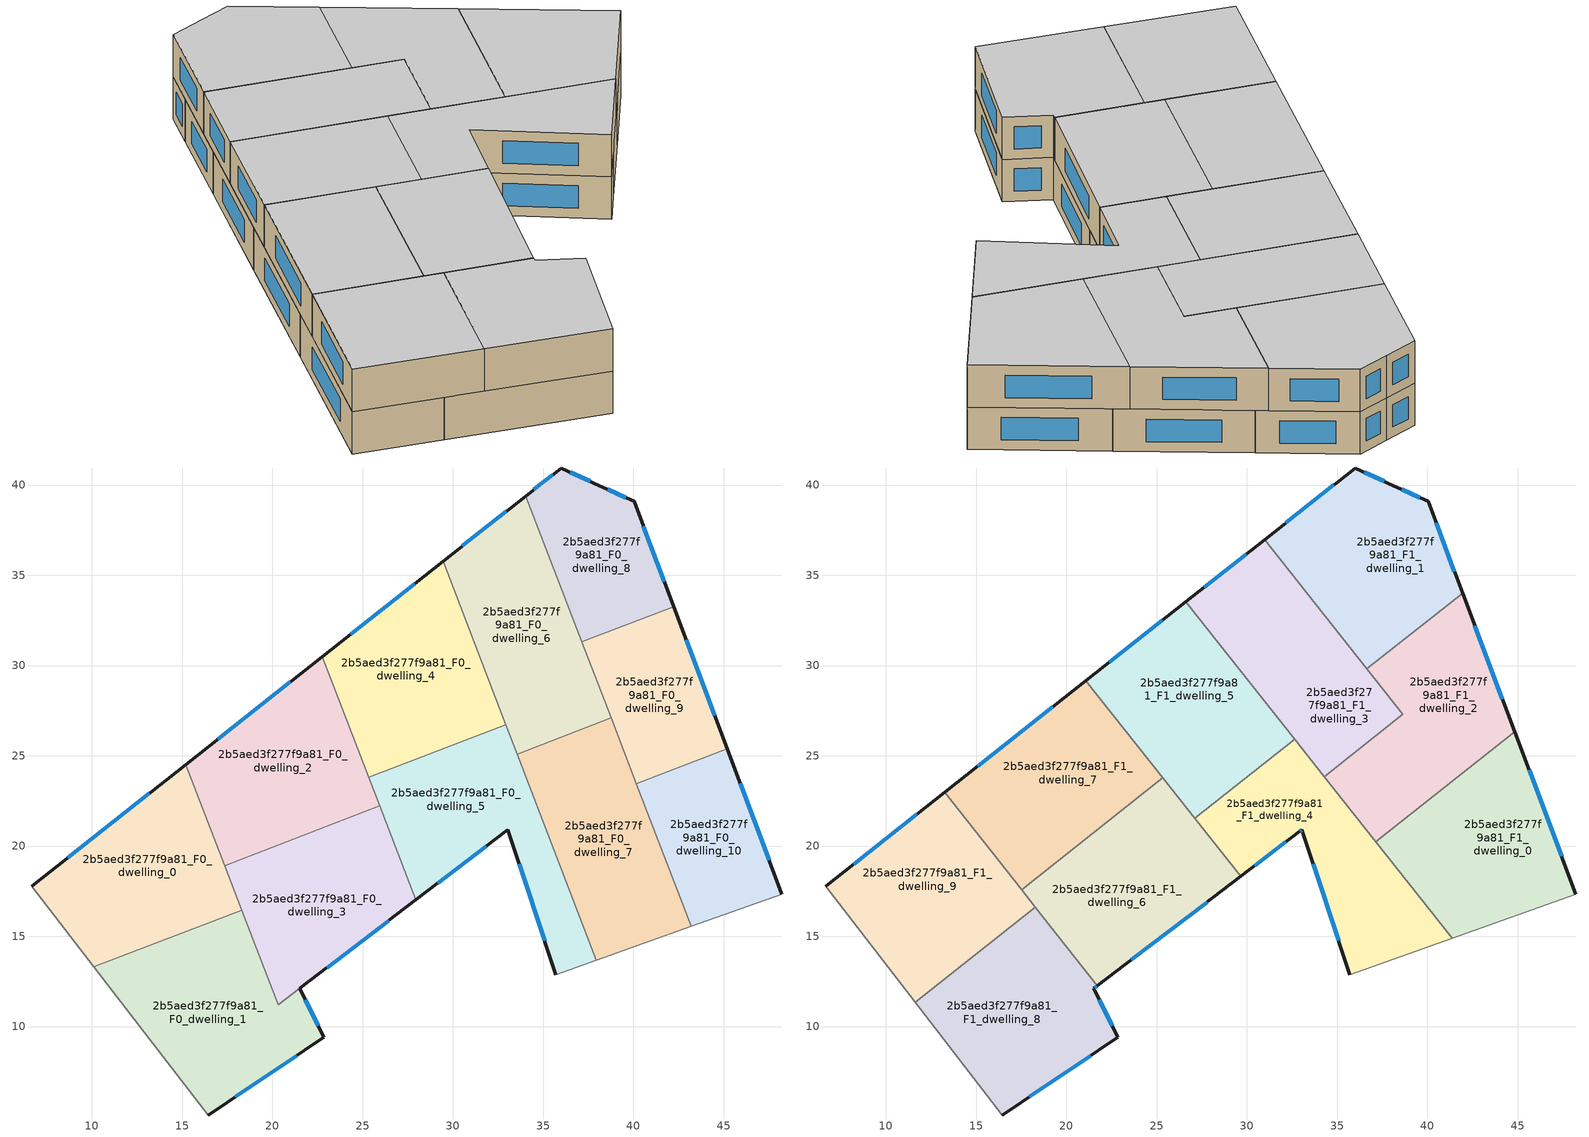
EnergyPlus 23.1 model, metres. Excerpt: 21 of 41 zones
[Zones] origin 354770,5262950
2b5aed3f277f9a81_F0_dwelling_0
 floor ground (EU_floor_Construction): 15.2,24.51 18.29,16.45 10.11,13.3 6.66,17.77 z0
 wall outside (EU_wall_Construction): 15.2,24.51 6.66,17.77 z0:3
 wall to 2b5aed3f277f9a81_F0_dwelling_1 (EU_wall_Construction): 10.11,13.3 18.29,16.45 z0:3
 wall adiabatic (EU_wall_Construction): 6.66,17.77 10.11,13.3 z0:3
 wall to 2b5aed3f277f9a81_F0_dwelling_2 (EU_wall_Construction): 17.35,18.91 15.2,24.51 z0:3
 wall to 2b5aed3f277f9a81_F0_dwelling_3 (EU_wall_Construction): 18.29,16.45 17.35,18.91 z0:3
 window (EU_Window_Construction): 13.19,22.93 8.66,19.36 z0.7:2.3
 ceiling adiabatic (EU_roof_Construction): 18.18,16.75 17.52,17.59 17.78,17.8 15.2,24.51 13.25,22.98 z3
2b5aed3f277f9a81_F0_dwelling_1
 floor ground (EU_floor_Construction): 21.52,12.11 22.85,9.4 16.44,5.1 10.11,13.3 18.29,16.45 20.32,11.2 z0
 wall outside (EU_wall_Construction): 16.44,5.1 22.85,9.4 21.52,12.11 z0:3
 wall adiabatic (EU_wall_Construction): 10.11,13.3 16.44,5.1 z0:3
 wall to 2b5aed3f277f9a81_F0_dwelling_3 (EU_wall_Construction): 21.52,12.11 20.32,11.2 / 20.32,11.21 18.29,16.45 z0:3
 window (EU_Window_Construction): 22.54,10.04 21.83,11.48 / 17.94,6.11 21.34,8.39 z0.7:2.3
2b5aed3f277f9a81_F0_dwelling_10
 floor ground (EU_floor_Construction): 45.2,25.38 48.23,17.33 43.21,15.55 40.17,23.44 z0
 wall outside (EU_wall_Construction): 48.23,17.33 45.2,25.38 z0:3
 wall to 2b5aed3f277f9a81_F0_dwelling_9 (EU_wall_Construction): 45.2,25.38 40.17,23.44 z0:3
 wall adiabatic (EU_wall_Construction): 43.21,15.55 48.23,17.33 z0:3
 wall to 2b5aed3f277f9a81_F0_dwelling_7 (EU_wall_Construction): 40.17,23.44 43.21,15.55 z0:3
 window (EU_Window_Construction): 47.52,19.22 45.91,23.49 z0.7:2.3
2b5aed3f277f9a81_F0_dwelling_2
 floor ground (EU_floor_Construction): 22.77,30.5 25.96,22.22 17.35,18.91 15.2,24.51 z0
 wall outside (EU_wall_Construction): 22.77,30.5 15.2,24.51 z0:3
 wall to 2b5aed3f277f9a81_F0_dwelling_3 (EU_wall_Construction): 17.35,18.91 25.96,22.22 z0:3
 wall to 2b5aed3f277f9a81_F0_dwelling_4 (EU_wall_Construction): 25.35,23.81 22.77,30.5 z0:3
 wall to 2b5aed3f277f9a81_F0_dwelling_5 (EU_wall_Construction): 25.96,22.22 25.35,23.81 z0:3
 window (EU_Window_Construction): 20.99,29.09 16.97,25.92 z0.7:2.3
2b5aed3f277f9a81_F0_dwelling_3
 floor ground (EU_floor_Construction): 25.96,22.22 27.96,17.02 20.32,11.2 17.35,18.91 z0
 wall outside (EU_wall_Construction): 21.52,12.12 27.96,17.02 z0:3
 wall to 2b5aed3f277f9a81_F0_dwelling_5 (EU_wall_Construction): 27.96,17.02 25.96,22.22 z0:3
 window (EU_Window_Construction): 23.03,13.27 26.45,15.87 z0.7:2.3
2b5aed3f277f9a81_F0_dwelling_4
 floor ground (EU_floor_Construction): 29.45,35.78 32.93,26.73 25.34,23.81 22.77,30.5 z0
 wall outside (EU_wall_Construction): 29.45,35.78 22.77,30.5 z0:3
 wall to 2b5aed3f277f9a81_F0_dwelling_5 (EU_wall_Construction): 25.34,23.81 32.93,26.73 z0:3
 wall to 2b5aed3f277f9a81_F0_dwelling_6 (EU_wall_Construction): 32.93,26.73 29.45,35.78 z0:3
 window (EU_Window_Construction): 27.88,34.54 24.34,31.74 z0.7:2.3
2b5aed3f277f9a81_F0_dwelling_5
 floor ground (EU_floor_Construction): 32.93,26.73 37.95,13.68 35.71,12.88 33.05,20.9 27.96,17.02 25.34,23.81 z0
 wall outside (EU_wall_Construction): 27.96,17.02 33.05,20.9 35.71,12.88 z0:3
 wall adiabatic (EU_wall_Construction): 35.71,12.88 37.95,13.68 z0:3
 wall to 2b5aed3f277f9a81_F0_dwelling_7 (EU_wall_Construction): 37.95,13.68 33.56,25.1 z0:3
 wall to 2b5aed3f277f9a81_F0_dwelling_6 (EU_wall_Construction): 33.56,25.1 32.93,26.73 z0:3
 window (EU_Window_Construction): 33.67,19.02 35.08,14.77 / 29.15,17.93 31.85,19.99 z0.7:2.3
2b5aed3f277f9a81_F0_dwelling_6
 floor ground (EU_floor_Construction): 34.03,39.39 38.76,27.1 33.56,25.1 29.45,35.78 z0
 wall outside (EU_wall_Construction): 34.03,39.39 29.45,35.78 z0:3
 wall to 2b5aed3f277f9a81_F0_dwelling_7 (EU_wall_Construction): 33.56,25.1 38.76,27.1 z0:3
 wall to 2b5aed3f277f9a81_F0_dwelling_8 (EU_wall_Construction): 37.14,31.31 34.03,39.39 z0:3
 wall to 2b5aed3f277f9a81_F0_dwelling_9 (EU_wall_Construction): 38.76,27.1 37.14,31.31 z0:3
 window (EU_Window_Construction): 32.96,38.54 30.53,36.62 z0.7:2.3
 ceiling adiabatic (EU_roof_Construction): 38.06,26.83 38.64,27.29 30.98,36.98 29.45,35.77 33.56,25.1 z3
2b5aed3f277f9a81_F0_dwelling_7
 floor ground (EU_floor_Construction): 38.76,27.1 43.21,15.55 37.95,13.68 33.56,25.1 z0
 wall adiabatic (EU_wall_Construction): 37.95,13.68 43.21,15.55 z0:3
 wall to 2b5aed3f277f9a81_F0_dwelling_9 (EU_wall_Construction): 40.17,23.44 38.76,27.1 z0:3
 ceiling adiabatic (EU_roof_Construction): 43.21,15.55 40.4,22.83 37.13,20.25 34.29,23.85 38.06,26.83 33.56,25.1 37.95,13.68 z3
2b5aed3f277f9a81_F0_dwelling_8
 floor ground (EU_floor_Construction): 40.04,39.1 42.23,33.27 37.14,31.31 34.03,39.39 36,40.94 38.12,39.97 z0
 wall outside (EU_wall_Construction): 42.23,33.27 40.04,39.1 38.12,39.97 36,40.94 34.03,39.39 z0:3
 wall to 2b5aed3f277f9a81_F0_dwelling_9 (EU_wall_Construction): 37.14,31.31 42.23,33.27 z0:3
 window (EU_Window_Construction): 35.54,40.58 34.49,39.76 / 37.62,40.2 36.5,40.71 / 39.59,39.3 38.57,39.76 / 41.71,34.64 40.55,37.73 z0.7:2.3
2b5aed3f277f9a81_F0_dwelling_9
 floor ground (EU_floor_Construction): 42.23,33.27 45.2,25.38 40.17,23.44 37.14,31.31 z0
 wall outside (EU_wall_Construction): 45.2,25.38 42.23,33.27 z0:3
 window (EU_Window_Construction): 44.5,27.23 42.93,31.42 z0.7:2.3
2b5aed3f277f9a81_F1_dwelling_0
 floor to 2b5aed3f277f9a81_F0_dwelling_10 (EU_floor_Construction): 45.2,25.38 48.23,17.33 43.21,15.55 40.4,22.83 42.12,24.19 z3
 floor to 2b5aed3f277f9a81_F0_dwelling_9 (EU_floor_Construction): 44.84,26.34 45.2,25.38 42.12,24.19 z3
 floor adiabatic (EU_floor_Construction): 40.4,22.83 43.21,15.55 41.37,14.89 37.13,20.25 z3
 wall outside (EU_wall_Construction): 48.23,17.33 44.84,26.34 z3:6
 wall to 2b5aed3f277f9a81_F1_dwelling_2 (EU_wall_Construction): 44.84,26.34 37.13,20.25 z3:6
 wall adiabatic (EU_wall_Construction): 41.37,14.89 48.23,17.33 z3:6
 wall to 2b5aed3f277f9a81_F1_dwelling_4 (EU_wall_Construction): 37.13,20.25 41.37,14.89 z3:6
 window (EU_Window_Construction): 47.43,19.45 45.63,24.23 z3.7:5.3
 ceiling to 2b5aed3f277f9a81_F2_dwelling_0 (EU_floor_Construction): 48.23,17.33 44.84,26.34 37.13,20.25 41.37,14.89 z6
2b5aed3f277f9a81_F1_dwelling_1
 floor to 2b5aed3f277f9a81_F0_dwelling_8 (EU_floor_Construction): 40.04,39.1 41.95,34.02 39.84,32.35 37.14,31.31 34.03,39.39 36,40.94 38.12,39.97 z3
 floor to 2b5aed3f277f9a81_F0_dwelling_9 (EU_floor_Construction): 39.84,32.35 37.46,30.47 37.14,31.31 z3
 floor to 2b5aed3f277f9a81_F0_dwelling_6 (EU_floor_Construction): 34.03,39.39 37.46,30.47 36.64,29.82 30.98,36.98 z3
 wall outside (EU_wall_Construction): 41.95,34.02 40.04,39.1 38.12,39.97 36,40.94 30.98,36.98 z3:6
 wall to 2b5aed3f277f9a81_F1_dwelling_2 (EU_wall_Construction): 36.64,29.82 41.95,34.02 z3:6
 wall to 2b5aed3f277f9a81_F1_dwelling_3 (EU_wall_Construction): 30.98,36.98 36.64,29.82 z3:6
 window (EU_Window_Construction): 34.82,40.01 32.16,37.91 / 37.62,40.2 36.5,40.71 / 39.59,39.3 38.57,39.76 / 41.5,35.21 40.49,37.9 z3.7:5.3
 ceiling to 2b5aed3f277f9a81_F2_dwelling_1 (EU_floor_Construction): 41.95,34.02 40.04,39.1 38.12,39.97 36,40.94 30.98,36.98 36.64,29.82 z6
2b5aed3f277f9a81_F1_dwelling_2
 floor to 2b5aed3f277f9a81_F0_dwelling_9 (EU_floor_Construction): 42.23,33.27 44.84,26.34 42.12,24.19 40.17,23.44 37.46,30.47 39.84,32.35 z3
 floor to 2b5aed3f277f9a81_F0_dwelling_7 (EU_floor_Construction): 38.76,27.1 40.4,22.83 37.13,20.25 34.29,23.85 38.06,26.83 z3
 floor to 2b5aed3f277f9a81_F0_dwelling_8 (EU_floor_Construction): 41.95,34.02 42.23,33.27 39.84,32.35 z3
 floor to 2b5aed3f277f9a81_F0_dwelling_10 (EU_floor_Construction): 42.12,24.19 40.4,22.83 40.17,23.44 z3
 floor to 2b5aed3f277f9a81_F0_dwelling_6 (EU_floor_Construction): 37.46,30.47 38.76,27.1 38.06,26.83 38.64,27.29 36.64,29.82 z3
 wall outside (EU_wall_Construction): 44.84,26.34 41.95,34.02 z3:6
 wall to 2b5aed3f277f9a81_F1_dwelling_3 (EU_wall_Construction): 36.64,29.82 38.64,27.29 34.29,23.85 z3:6
 wall to 2b5aed3f277f9a81_F1_dwelling_4 (EU_wall_Construction): 34.29,23.85 37.13,20.25 z3:6
 window (EU_Window_Construction): 44.16,28.14 42.63,32.21 z3.7:5.3
 ceiling to 2b5aed3f277f9a81_F2_dwelling_2 (EU_floor_Construction): 44.84,26.34 41.95,34.02 36.64,29.82 38.64,27.29 34.29,23.85 37.13,20.25 z6
2b5aed3f277f9a81_F1_dwelling_3
 floor to 2b5aed3f277f9a81_F0_dwelling_4 (EU_floor_Construction): 29.45,35.77 32.93,26.73 32.23,26.45 26.62,33.54 z3
 floor to 2b5aed3f277f9a81_F0_dwelling_5 (EU_floor_Construction): 32.93,26.73 33.81,24.45 32.23,26.45 z3
 floor adiabatic (EU_floor_Construction): 30.98,36.98 38.64,27.29 34.29,23.85 33.81,24.45 29.45,35.77 z3
 wall outside (EU_wall_Construction): 30.98,36.98 26.62,33.54 z3:6
 wall to 2b5aed3f277f9a81_F1_dwelling_5 (EU_wall_Construction): 26.62,33.54 32.65,25.92 z3:6
 wall to 2b5aed3f277f9a81_F1_dwelling_4 (EU_wall_Construction): 32.65,25.92 34.29,23.85 z3:6
 window (EU_Window_Construction): 29.95,36.17 27.64,34.35 z3.7:5.3
 ceiling to 2b5aed3f277f9a81_F2_dwelling_3 (EU_floor_Construction): 38.64,27.29 30.98,36.98 26.62,33.54 34.29,23.85 z6
2b5aed3f277f9a81_F1_dwelling_4
 floor to 2b5aed3f277f9a81_F0_dwelling_5 (EU_floor_Construction): 33.81,24.45 37.95,13.68 35.71,12.88 33.05,20.9 32.93,20.81 29.66,18.32 27.11,21.54 32.65,25.92 z3
 floor adiabatic (EU_floor_Construction): 33.81,24.45 41.37,14.89 37.95,13.68 z3
 wall outside (EU_wall_Construction): 29.66,18.32 32.93,20.81 33.05,20.9 35.71,12.88 z3:6
 wall to 2b5aed3f277f9a81_F1_dwelling_5 (EU_wall_Construction): 32.65,25.92 27.11,21.54 z3:6
 wall adiabatic (EU_wall_Construction): 35.71,12.88 41.37,14.89 z3:6
 wall to 2b5aed3f277f9a81_F1_dwelling_6 (EU_wall_Construction): 27.11,21.54 29.66,18.32 z3:6
 window (EU_Window_Construction): 33.67,19.02 35.08,14.77 / 32.96,20.83 33.02,20.88 / 30.43,18.9 32.16,20.23 z3.7:5.3
 ceiling to 2b5aed3f277f9a81_F2_dwelling_4 (EU_floor_Construction): 41.37,14.89 32.65,25.92 27.11,21.54 29.66,18.32 32.93,20.81 33.05,20.9 35.71,12.88 z6
2b5aed3f277f9a81_F1_dwelling_5
 floor to 2b5aed3f277f9a81_F0_dwelling_4 (EU_floor_Construction): 26.62,33.54 32.23,26.45 25.34,23.81 22.77,30.5 z3
 floor to 2b5aed3f277f9a81_F0_dwelling_2 (EU_floor_Construction): 22.77,30.5 25.34,23.81 25.37,23.75 25.34,23.78 21.08,29.16 z3
 floor to 2b5aed3f277f9a81_F0_dwelling_5 (EU_floor_Construction): 32.23,26.45 32.65,25.92 27.11,21.54 25.37,23.75 25.34,23.81 z3
 wall outside (EU_wall_Construction): 26.62,33.54 21.08,29.17 z3:6
 wall to 2b5aed3f277f9a81_F1_dwelling_7 (EU_wall_Construction): 21.08,29.17 25.34,23.78 z3:6
 wall to 2b5aed3f277f9a81_F1_dwelling_6 (EU_wall_Construction): 25.34,23.78 27.11,21.54 z3:6
 window (EU_Window_Construction): 25.32,32.51 22.38,30.19 z3.7:5.3
 ceiling to 2b5aed3f277f9a81_F2_dwelling_5 (EU_floor_Construction): 32.65,25.92 26.62,33.54 21.08,29.17 27.11,21.54 z6
2b5aed3f277f9a81_F1_dwelling_6
 floor to 2b5aed3f277f9a81_F0_dwelling_3 (EU_floor_Construction): 25.96,22.22 27.96,17.02 21.72,12.27 18.18,16.74 17.78,17.8 20.93,20.29 z3
 floor to 2b5aed3f277f9a81_F0_dwelling_5 (EU_floor_Construction): 25.37,23.75 29.66,18.32 27.96,17.02 z3
 floor to 2b5aed3f277f9a81_F0_dwelling_2 (EU_floor_Construction): 25.37,23.75 25.96,22.22 20.93,20.29 25.34,23.78 z3
 floor to 2b5aed3f277f9a81_F0_dwelling_0 (EU_floor_Construction): 17.78,17.8 18.18,16.75 17.52,17.59 z3
 wall outside (EU_wall_Construction): 21.72,12.27 29.66,18.32 z3:6
 wall to 2b5aed3f277f9a81_F1_dwelling_7 (EU_wall_Construction): 25.34,23.78 17.52,17.59 z3:6
 wall to 2b5aed3f277f9a81_F1_dwelling_8 (EU_wall_Construction): 18.28,16.62 21.72,12.27 z3:6
 wall to 2b5aed3f277f9a81_F1_dwelling_9 (EU_wall_Construction): 17.52,17.59 18.28,16.62 z3:6
 window (EU_Window_Construction): 23.59,13.69 27.8,16.9 z3.7:5.3
 ceiling to 2b5aed3f277f9a81_F2_dwelling_6 (EU_floor_Construction): 29.66,18.32 25.34,23.78 17.52,17.59 21.72,12.27 z6
2b5aed3f277f9a81_F1_dwelling_7
 floor to 2b5aed3f277f9a81_F0_dwelling_2 (EU_floor_Construction): 21.08,29.16 25.34,23.78 20.93,20.29 17.35,18.91 15.2,24.51 z3
 floor adiabatic (EU_floor_Construction): 15.2,24.51 17.78,17.8 17.52,17.59 13.25,22.98 z3
 floor to 2b5aed3f277f9a81_F0_dwelling_3 (EU_floor_Construction): 20.93,20.29 17.78,17.8 17.35,18.91 z3
 wall outside (EU_wall_Construction): 21.08,29.17 13.25,22.98 z3:6
 wall to 2b5aed3f277f9a81_F1_dwelling_9 (EU_wall_Construction): 13.25,22.98 17.52,17.59 z3:6
 window (EU_Window_Construction): 19.24,27.71 15.09,24.43 z3.7:5.3
 ceiling to 2b5aed3f277f9a81_F2_dwelling_7 (EU_floor_Construction): 25.34,23.78 21.08,29.17 13.25,22.98 17.52,17.59 z6
2b5aed3f277f9a81_F1_dwelling_8
 floor to 2b5aed3f277f9a81_F0_dwelling_1 (EU_floor_Construction): 21.52,12.11 22.85,9.4 16.44,5.1 11.62,11.34 17.87,16.29 18.29,16.45 20.32,11.2 z3
 floor to 2b5aed3f277f9a81_F0_dwelling_3 (EU_floor_Construction): 18.28,16.62 21.72,12.27 20.32,11.21 18.25,16.59 z3
 floor to 2b5aed3f277f9a81_F0_dwelling_0 (EU_floor_Construction): 18.24,16.59 18.29,16.45 17.87,16.29 z3
 wall outside (EU_wall_Construction): 16.44,5.1 22.85,9.4 21.52,12.11 21.72,12.27 z3:6
 wall adiabatic (EU_wall_Construction): 11.62,11.34 16.44,5.1 z3:6
 wall to 2b5aed3f277f9a81_F1_dwelling_9 (EU_wall_Construction): 18.28,16.62 11.62,11.34 z3:6
 window (EU_Window_Construction): 22.54,10.04 21.83,11.48 / 17.94,6.11 21.34,8.39 / 21.56,12.15 21.67,12.23 z3.7:5.3
 ceiling to 2b5aed3f277f9a81_F2_dwelling_8 (EU_floor_Construction): 22.85,9.4 21.52,12.11 21.72,12.27 18.28,16.62 11.62,11.34 16.44,5.1 z6
2b5aed3f277f9a81_F1_dwelling_9
 floor to 2b5aed3f277f9a81_F0_dwelling_0 (EU_floor_Construction): 13.25,22.98 18.18,16.75 18.24,16.59 17.87,16.29 10.11,13.3 6.66,17.77 z3
 floor to 2b5aed3f277f9a81_F0_dwelling_1 (EU_floor_Construction): 17.87,16.29 11.62,11.34 10.11,13.3 z3
 wall outside (EU_wall_Construction): 13.25,22.98 6.66,17.77 z3:6
 wall adiabatic (EU_wall_Construction): 6.66,17.77 11.62,11.34 z3:6
 window (EU_Window_Construction): 11.7,21.76 8.21,19 z3.7:5.3
 ceiling to 2b5aed3f277f9a81_F2_dwelling_9 (EU_floor_Construction): 18.28,16.62 13.25,22.98 6.66,17.77 11.62,11.34 z6
shading: 6.66,17.77 16.44,5.1 z0:6
[Building]
EU S2 Campaign: North Axis=0; Terrain=City; Solar Distribution=FullExterior
[Site:Location]
Budapest.Ferenc.Liszt.Intl.AP: Latitude=47.437; Longitude=19.256; Time Zone=1; Elevation=185
[SizingPeriod:WeatherFileDays]
AnnualSizingPeriod: Begin Month=1; Begin Day of Month=1; End Month=12; End Day of Month=31; Day of Week for Start Day=Monday; Use Weather File Daylight Saving Period=No; Use Weather File Rain and Snow Indicators=No
[MATERIAL]
EU_InternalMass_Material: Roughness=MediumRough; Thickness=0.1; Conductivity=1; Density=1800; Specific Heat=900; Thermal Absorptance=0.9; Solar Absorptance=0.7; Visible Absorptance=0.7
[MATERIAL:NOMASS] Roughness=MediumRough; Thermal Absorptance=0.9; Solar Absorptance=0.7; Visible Absorptance=0.7
Name | Thermal Resistance
EU_wall_NoMass | 0.832559
EU_roof_NoMass | 1.39638
EU_floor_NoMass | 0.872794
[WINDOWMATERIAL:SIMPLEGLAZINGSYSTEM]
EU_Window_SimpleGlazing: UFactor=2.79869; Solar Heat Gain Coefficient=0.75; Visible Transmittance=0.75
[CONSTRUCTION]
EU_wall_Construction: EU_wall_NoMass
EU_roof_Construction: EU_roof_NoMass
EU_floor_Construction: EU_floor_NoMass
EU_Window_Construction: EU_Window_SimpleGlazing
EU_InternalMass_Construction: EU_InternalMass_Material
[ZONE] Type=1; Multiplier=1; Ceiling Height=autocalculate; Floor Area=autocalculate; Part of Total Floor Area=Yes
Name | Volume
2b5aed3f277f9a81_F0_dwelling_0 | 205.679
2b5aed3f277f9a81_F1_dwelling_0 | 205.681
2b5aed3f277f9a81_F0_dwelling_1 | 220.081
2b5aed3f277f9a81_F1_dwelling_1 | 205.688
2b5aed3f277f9a81_F0_dwelling_10 | 137.146
2b5aed3f277f9a81_F0_dwelling_2 | 205.674
2b5aed3f277f9a81_F1_dwelling_2 | 205.701
2b5aed3f277f9a81_F0_dwelling_3 | 191.312
2b5aed3f277f9a81_F1_dwelling_3; 2b5aed3f277f9a81_F0_dwelling_4; 2b5aed3f277f9a81_F0_dwelling_7 | 205.7
2b5aed3f277f9a81_F1_dwelling_4 | 205.672
2b5aed3f277f9a81_F0_dwelling_5 | 205.71
2b5aed3f277f9a81_F1_dwelling_5 | 205.693
2b5aed3f277f9a81_F0_dwelling_6 | 205.702
2b5aed3f277f9a81_F1_dwelling_6 | 205.712
2b5aed3f277f9a81_F1_dwelling_7 | 205.703
2b5aed3f277f9a81_F0_dwelling_8 | 137.126
2b5aed3f277f9a81_F1_dwelling_8 | 205.694
2b5aed3f277f9a81_F0_dwelling_9 | 137.144
2b5aed3f277f9a81_F1_dwelling_9 | 205.683
[INTERNALMASS] Construction=EU_InternalMass_Construction
Name | Zone or ZoneList | Surface Area
2b5aed3f277f9a81_F0_dwelling_0_EU_InternalMass | 2b5aed3f277f9a81_F0_dwelling_0 | 68.5595
2b5aed3f277f9a81_F0_dwelling_1_EU_InternalMass | 2b5aed3f277f9a81_F0_dwelling_1 | 73.3611
2b5aed3f277f9a81_F0_dwelling_2_EU_InternalMass | 2b5aed3f277f9a81_F0_dwelling_2 | 68.5579
2b5aed3f277f9a81_F0_dwelling_3_EU_InternalMass | 2b5aed3f277f9a81_F0_dwelling_3 | 63.778
2b5aed3f277f9a81_F0_dwelling_4_EU_InternalMass | 2b5aed3f277f9a81_F0_dwelling_4 | 68.5668
2b5aed3f277f9a81_F0_dwelling_5_EU_InternalMass | 2b5aed3f277f9a81_F0_dwelling_5 | 68.5699
2b5aed3f277f9a81_F0_dwelling_6_EU_InternalMass | 2b5aed3f277f9a81_F0_dwelling_6 | 68.5672
2b5aed3f277f9a81_F0_dwelling_7_EU_InternalMass | 2b5aed3f277f9a81_F0_dwelling_7 | 68.5669
2b5aed3f277f9a81_F0_dwelling_8_EU_InternalMass | 2b5aed3f277f9a81_F0_dwelling_8 | 45.7087
2b5aed3f277f9a81_F0_dwelling_9_EU_InternalMass | 2b5aed3f277f9a81_F0_dwelling_9 | 45.7148
2b5aed3f277f9a81_F0_dwelling_10_EU_InternalMass | 2b5aed3f277f9a81_F0_dwelling_10 | 45.7155
2b5aed3f277f9a81_F1_dwelling_0_EU_InternalMass | 2b5aed3f277f9a81_F1_dwelling_0 | 68.5606
2b5aed3f277f9a81_F1_dwelling_1_EU_InternalMass | 2b5aed3f277f9a81_F1_dwelling_1 | 68.5631
2b5aed3f277f9a81_F1_dwelling_2_EU_InternalMass | 2b5aed3f277f9a81_F1_dwelling_2 | 68.567
2b5aed3f277f9a81_F1_dwelling_3_EU_InternalMass | 2b5aed3f277f9a81_F1_dwelling_3 | 68.5672
2b5aed3f277f9a81_F1_dwelling_4_EU_InternalMass | 2b5aed3f277f9a81_F1_dwelling_4 | 68.5601
2b5aed3f277f9a81_F1_dwelling_5_EU_InternalMass | 2b5aed3f277f9a81_F1_dwelling_5 | 68.5654
2b5aed3f277f9a81_F1_dwelling_6_EU_InternalMass | 2b5aed3f277f9a81_F1_dwelling_6 | 68.5693
2b5aed3f277f9a81_F1_dwelling_7_EU_InternalMass | 2b5aed3f277f9a81_F1_dwelling_7 | 68.5698
2b5aed3f277f9a81_F1_dwelling_8_EU_InternalMass | 2b5aed3f277f9a81_F1_dwelling_8 | 68.5652
2b5aed3f277f9a81_F1_dwelling_9_EU_InternalMass | 2b5aed3f277f9a81_F1_dwelling_9 | 68.5617
[OTHEREQUIPMENT] Fuel Type=Electricity; Design Level Calculation Method=Watts/Area; Power per Zone Floor Area=1; Fraction Latent=0; Fraction Radiant=0; Fraction Lost=0; Carbon Dioxide Generation Rate=0; EndUse Subcategory=EU_Step8_InternalGains
Name | Zone or ZoneList or Space or SpaceList | Schedule
EU_Step8_InternalGain_2b5aed3f277f9a81_F0_dwelling_0_f000 | 2b5aed3f277f9a81_F0_dwelling_0 | EU_Step8_GainSchedule_2b5aed3f277f9a81_F0_dwelling_0_f000
EU_Step8_InternalGain_2b5aed3f277f9a81_F0_dwelling_1_f000 | 2b5aed3f277f9a81_F0_dwelling_1 | EU_Step8_GainSchedule_2b5aed3f277f9a81_F0_dwelling_1_f000
EU_Step8_InternalGain_2b5aed3f277f9a81_F0_dwelling_2_f000 | 2b5aed3f277f9a81_F0_dwelling_2 | EU_Step8_GainSchedule_2b5aed3f277f9a81_F0_dwelling_2_f000
EU_Step8_InternalGain_2b5aed3f277f9a81_F0_dwelling_3_f000 | 2b5aed3f277f9a81_F0_dwelling_3 | EU_Step8_GainSchedule_2b5aed3f277f9a81_F0_dwelling_3_f000
EU_Step8_InternalGain_2b5aed3f277f9a81_F0_dwelling_4_f000 | 2b5aed3f277f9a81_F0_dwelling_4 | EU_Step8_GainSchedule_2b5aed3f277f9a81_F0_dwelling_4_f000
EU_Step8_InternalGain_2b5aed3f277f9a81_F0_dwelling_5_f000 | 2b5aed3f277f9a81_F0_dwelling_5 | EU_Step8_GainSchedule_2b5aed3f277f9a81_F0_dwelling_5_f000
EU_Step8_InternalGain_2b5aed3f277f9a81_F0_dwelling_6_f000 | 2b5aed3f277f9a81_F0_dwelling_6 | EU_Step8_GainSchedule_2b5aed3f277f9a81_F0_dwelling_6_f000
EU_Step8_InternalGain_2b5aed3f277f9a81_F0_dwelling_7_f000 | 2b5aed3f277f9a81_F0_dwelling_7 | EU_Step8_GainSchedule_2b5aed3f277f9a81_F0_dwelling_7_f000
EU_Step8_InternalGain_2b5aed3f277f9a81_F0_dwelling_8_f000 | 2b5aed3f277f9a81_F0_dwelling_8 | EU_Step8_GainSchedule_2b5aed3f277f9a81_F0_dwelling_8_f000
EU_Step8_InternalGain_2b5aed3f277f9a81_F0_dwelling_9_f000 | 2b5aed3f277f9a81_F0_dwelling_9 | EU_Step8_GainSchedule_2b5aed3f277f9a81_F0_dwelling_9_f000
EU_Step8_InternalGain_2b5aed3f277f9a81_F0_dwelling_10_f000 | 2b5aed3f277f9a81_F0_dwelling_10 | EU_Step8_GainSchedule_2b5aed3f277f9a81_F0_dwelling_10_f000
EU_Step8_InternalGain_2b5aed3f277f9a81_F1_dwelling_0_f000 | 2b5aed3f277f9a81_F1_dwelling_0 | EU_Step8_GainSchedule_2b5aed3f277f9a81_F1_dwelling_0_f000
EU_Step8_InternalGain_2b5aed3f277f9a81_F1_dwelling_1_f000 | 2b5aed3f277f9a81_F1_dwelling_1 | EU_Step8_GainSchedule_2b5aed3f277f9a81_F1_dwelling_1_f000
EU_Step8_InternalGain_2b5aed3f277f9a81_F1_dwelling_2_f000 | 2b5aed3f277f9a81_F1_dwelling_2 | EU_Step8_GainSchedule_2b5aed3f277f9a81_F1_dwelling_2_f000
EU_Step8_InternalGain_2b5aed3f277f9a81_F1_dwelling_3_f000 | 2b5aed3f277f9a81_F1_dwelling_3 | EU_Step8_GainSchedule_2b5aed3f277f9a81_F1_dwelling_3_f000
EU_Step8_InternalGain_2b5aed3f277f9a81_F1_dwelling_4_f000 | 2b5aed3f277f9a81_F1_dwelling_4 | EU_Step8_GainSchedule_2b5aed3f277f9a81_F1_dwelling_4_f000
EU_Step8_InternalGain_2b5aed3f277f9a81_F1_dwelling_5_f000 | 2b5aed3f277f9a81_F1_dwelling_5 | EU_Step8_GainSchedule_2b5aed3f277f9a81_F1_dwelling_5_f000
EU_Step8_InternalGain_2b5aed3f277f9a81_F1_dwelling_6_f000 | 2b5aed3f277f9a81_F1_dwelling_6 | EU_Step8_GainSchedule_2b5aed3f277f9a81_F1_dwelling_6_f000
EU_Step8_InternalGain_2b5aed3f277f9a81_F1_dwelling_7_f000 | 2b5aed3f277f9a81_F1_dwelling_7 | EU_Step8_GainSchedule_2b5aed3f277f9a81_F1_dwelling_7_f000
EU_Step8_InternalGain_2b5aed3f277f9a81_F1_dwelling_8_f000 | 2b5aed3f277f9a81_F1_dwelling_8 | EU_Step8_GainSchedule_2b5aed3f277f9a81_F1_dwelling_8_f000
EU_Step8_InternalGain_2b5aed3f277f9a81_F1_dwelling_9_f000 | 2b5aed3f277f9a81_F1_dwelling_9 | EU_Step8_GainSchedule_2b5aed3f277f9a81_F1_dwelling_9_f000
[ZONEVENTILATION:DESIGNFLOWRATE] Schedule=EU_AlwaysOn; Design Flow Rate Calculation Method=AirChanges/Hour; Air Changes per Hour=0.475469; Ventilation Type=Natural; Fan Pressure Rise=0; Fan Total Efficiency=1; Constant Term Coefficient=1; Temperature Term Coefficient=0; Velocity Term Coefficient=0; Velocity Squared Term Coefficient=0; Minimum Indoor Temperature=-100; Maximum Indoor Temperature=100; Delta Temperature=-100; Minimum Outdoor Temperature=-100; Maximum Outdoor Temperature=100; Maximum Wind Speed=40
Name | Zone or ZoneList or Space or SpaceList
EU_ConstantAir_2b5aed3f277f9a81_F0_dwelling_0 | 2b5aed3f277f9a81_F0_dwelling_0
EU_ConstantAir_2b5aed3f277f9a81_F0_dwelling_1 | 2b5aed3f277f9a81_F0_dwelling_1
EU_ConstantAir_2b5aed3f277f9a81_F0_dwelling_2 | 2b5aed3f277f9a81_F0_dwelling_2
EU_ConstantAir_2b5aed3f277f9a81_F0_dwelling_3 | 2b5aed3f277f9a81_F0_dwelling_3
EU_ConstantAir_2b5aed3f277f9a81_F0_dwelling_4 | 2b5aed3f277f9a81_F0_dwelling_4
EU_ConstantAir_2b5aed3f277f9a81_F0_dwelling_5 | 2b5aed3f277f9a81_F0_dwelling_5
EU_ConstantAir_2b5aed3f277f9a81_F0_dwelling_6 | 2b5aed3f277f9a81_F0_dwelling_6
EU_ConstantAir_2b5aed3f277f9a81_F0_dwelling_7 | 2b5aed3f277f9a81_F0_dwelling_7
EU_ConstantAir_2b5aed3f277f9a81_F0_dwelling_8 | 2b5aed3f277f9a81_F0_dwelling_8
EU_ConstantAir_2b5aed3f277f9a81_F0_dwelling_9 | 2b5aed3f277f9a81_F0_dwelling_9
EU_ConstantAir_2b5aed3f277f9a81_F0_dwelling_10 | 2b5aed3f277f9a81_F0_dwelling_10
EU_ConstantAir_2b5aed3f277f9a81_F1_dwelling_0 | 2b5aed3f277f9a81_F1_dwelling_0
EU_ConstantAir_2b5aed3f277f9a81_F1_dwelling_1 | 2b5aed3f277f9a81_F1_dwelling_1
EU_ConstantAir_2b5aed3f277f9a81_F1_dwelling_2 | 2b5aed3f277f9a81_F1_dwelling_2
EU_ConstantAir_2b5aed3f277f9a81_F1_dwelling_3 | 2b5aed3f277f9a81_F1_dwelling_3
EU_ConstantAir_2b5aed3f277f9a81_F1_dwelling_4 | 2b5aed3f277f9a81_F1_dwelling_4
EU_ConstantAir_2b5aed3f277f9a81_F1_dwelling_5 | 2b5aed3f277f9a81_F1_dwelling_5
EU_ConstantAir_2b5aed3f277f9a81_F1_dwelling_6 | 2b5aed3f277f9a81_F1_dwelling_6
EU_ConstantAir_2b5aed3f277f9a81_F1_dwelling_7 | 2b5aed3f277f9a81_F1_dwelling_7
EU_ConstantAir_2b5aed3f277f9a81_F1_dwelling_8 | 2b5aed3f277f9a81_F1_dwelling_8
EU_ConstantAir_2b5aed3f277f9a81_F1_dwelling_9 | 2b5aed3f277f9a81_F1_dwelling_9
[HVACTEMPLATE:THERMOSTAT] Constant Heating Setpoint=20; Constant Cooling Setpoint=50
EU_HeatOnly_2b5aed3f277f9a81_F0_dwelling_0; EU_HeatOnly_2b5aed3f277f9a81_F0_dwelling_1; EU_HeatOnly_2b5aed3f277f9a81_F0_dwelling_2; EU_HeatOnly_2b5aed3f277f9a81_F0_dwelling_3; EU_HeatOnly_2b5aed3f277f9a81_F0_dwelling_4; EU_HeatOnly_2b5aed3f277f9a81_F0_dwelling_5; EU_HeatOnly_2b5aed3f277f9a81_F0_dwelling_6; EU_HeatOnly_2b5aed3f277f9a81_F0_dwelling_7; EU_HeatOnly_2b5aed3f277f9a81_F0_dwelling_8; EU_HeatOnly_2b5aed3f277f9a81_F0_dwelling_9; EU_HeatOnly_2b5aed3f277f9a81_F0_dwelling_10; EU_HeatOnly_2b5aed3f277f9a81_F1_dwelling_0; EU_HeatOnly_2b5aed3f277f9a81_F1_dwelling_1; EU_HeatOnly_2b5aed3f277f9a81_F1_dwelling_2; EU_HeatOnly_2b5aed3f277f9a81_F1_dwelling_3; EU_HeatOnly_2b5aed3f277f9a81_F1_dwelling_4; EU_HeatOnly_2b5aed3f277f9a81_F1_dwelling_5; EU_HeatOnly_2b5aed3f277f9a81_F1_dwelling_6; EU_HeatOnly_2b5aed3f277f9a81_F1_dwelling_7; EU_HeatOnly_2b5aed3f277f9a81_F1_dwelling_8; EU_HeatOnly_2b5aed3f277f9a81_F1_dwelling_9; EU_HeatOnly_2b5aed3f277f9a81_F2_dwelling_0; EU_HeatOnly_2b5aed3f277f9a81_F2_dwelling_1; EU_HeatOnly_2b5aed3f277f9a81_F2_dwelling_2; EU_HeatOnly_2b5aed3f277f9a81_F2_dwelling_3; EU_HeatOnly_2b5aed3f277f9a81_F2_dwelling_4; EU_HeatOnly_2b5aed3f277f9a81_F2_dwelling_5; EU_HeatOnly_2b5aed3f277f9a81_F2_dwelling_6; EU_HeatOnly_2b5aed3f277f9a81_F2_dwelling_7; EU_HeatOnly_2b5aed3f277f9a81_F2_dwelling_8; EU_HeatOnly_2b5aed3f277f9a81_F2_dwelling_9; EU_HeatOnly_2b5aed3f277f9a81_F3_dwelling_0; EU_HeatOnly_2b5aed3f277f9a81_F3_dwelling_1; EU_HeatOnly_2b5aed3f277f9a81_F3_dwelling_2; EU_HeatOnly_2b5aed3f277f9a81_F3_dwelling_3; EU_HeatOnly_2b5aed3f277f9a81_F3_dwelling_4; EU_HeatOnly_2b5aed3f277f9a81_F3_dwelling_5; EU_HeatOnly_2b5aed3f277f9a81_F3_dwelling_6; EU_HeatOnly_2b5aed3f277f9a81_F3_dwelling_7; EU_HeatOnly_2b5aed3f277f9a81_F3_dwelling_8; EU_HeatOnly_2b5aed3f277f9a81_F3_dwelling_9
[HVACTEMPLATE:ZONE:IDEALLOADSAIRSYSTEM] System Availability Schedule=EU_AlwaysOn; Maximum Heating Supply Air Temperature=50; Minimum Cooling Supply Air Temperature=13; Maximum Heating Supply Air Humidity Ratio=0.0156; Minimum Cooling Supply Air Humidity Ratio=0.0077; Heating Limit=NoLimit; Cooling Limit=NoLimit; Heating Availability Schedule=EU_AlwaysOn; Cooling Availability Schedule=EU_CoolingOff; Dehumidification Control Type=ConstantSensibleHeatRatio; Cooling Sensible Heat Ratio=0.7; Dehumidification Setpoint=60; Humidification Control Type=None; Humidification Setpoint=30; Outdoor Air Method=None; Outdoor Air Flow Rate per Person=0.00944; Outdoor Air Flow Rate per Zone Floor Area=0; Outdoor Air Flow Rate per Zone=0; Demand Controlled Ventilation Type=None; Outdoor Air Economizer Type=NoEconomizer; Heat Recovery Type=None; Sensible Heat Recovery Effectiveness=0.7; Latent Heat Recovery Effectiveness=0.65
Name | Template Thermostat
2b5aed3f277f9a81_F0_dwelling_0 | EU_HeatOnly_2b5aed3f277f9a81_F0_dwelling_0
2b5aed3f277f9a81_F0_dwelling_1 | EU_HeatOnly_2b5aed3f277f9a81_F0_dwelling_1
2b5aed3f277f9a81_F0_dwelling_2 | EU_HeatOnly_2b5aed3f277f9a81_F0_dwelling_2
2b5aed3f277f9a81_F0_dwelling_3 | EU_HeatOnly_2b5aed3f277f9a81_F0_dwelling_3
2b5aed3f277f9a81_F0_dwelling_4 | EU_HeatOnly_2b5aed3f277f9a81_F0_dwelling_4
2b5aed3f277f9a81_F0_dwelling_5 | EU_HeatOnly_2b5aed3f277f9a81_F0_dwelling_5
2b5aed3f277f9a81_F0_dwelling_6 | EU_HeatOnly_2b5aed3f277f9a81_F0_dwelling_6
2b5aed3f277f9a81_F0_dwelling_7 | EU_HeatOnly_2b5aed3f277f9a81_F0_dwelling_7
2b5aed3f277f9a81_F0_dwelling_8 | EU_HeatOnly_2b5aed3f277f9a81_F0_dwelling_8
2b5aed3f277f9a81_F0_dwelling_9 | EU_HeatOnly_2b5aed3f277f9a81_F0_dwelling_9
2b5aed3f277f9a81_F0_dwelling_10 | EU_HeatOnly_2b5aed3f277f9a81_F0_dwelling_10
2b5aed3f277f9a81_F1_dwelling_0 | EU_HeatOnly_2b5aed3f277f9a81_F1_dwelling_0
2b5aed3f277f9a81_F1_dwelling_1 | EU_HeatOnly_2b5aed3f277f9a81_F1_dwelling_1
2b5aed3f277f9a81_F1_dwelling_2 | EU_HeatOnly_2b5aed3f277f9a81_F1_dwelling_2
2b5aed3f277f9a81_F1_dwelling_3 | EU_HeatOnly_2b5aed3f277f9a81_F1_dwelling_3
2b5aed3f277f9a81_F1_dwelling_4 | EU_HeatOnly_2b5aed3f277f9a81_F1_dwelling_4
2b5aed3f277f9a81_F1_dwelling_5 | EU_HeatOnly_2b5aed3f277f9a81_F1_dwelling_5
2b5aed3f277f9a81_F1_dwelling_6 | EU_HeatOnly_2b5aed3f277f9a81_F1_dwelling_6
2b5aed3f277f9a81_F1_dwelling_7 | EU_HeatOnly_2b5aed3f277f9a81_F1_dwelling_7
2b5aed3f277f9a81_F1_dwelling_8 | EU_HeatOnly_2b5aed3f277f9a81_F1_dwelling_8
2b5aed3f277f9a81_F1_dwelling_9 | EU_HeatOnly_2b5aed3f277f9a81_F1_dwelling_9
[SIZING:ZONE] Zone Cooling Design Supply Air Temperature Input Method=SupplyAirTemperature; Zone Cooling Design Supply Air Temperature=13; Zone Heating Design Supply Air Temperature Input Method=SupplyAirTemperature; Zone Heating Design Supply Air Temperature=50; Zone Cooling Design Supply Air Humidity Ratio=0.008; Zone Heating Design Supply Air Humidity Ratio=0.008; Cooling Design Air Flow Method=DesignDay; Cooling Design Air Flow Rate=0; Cooling Minimum Air Flow per Zone Floor Area=0.000762; Cooling Minimum Air Flow=0; Cooling Minimum Air Flow Fraction=0.2; Heating Design Air Flow Method=DesignDay; Heating Design Air Flow Rate=0; Heating Maximum Air Flow per Zone Floor Area=0.002032; Heating Maximum Air Flow=0.141576; Heating Maximum Air Flow Fraction=0.3; Account for Dedicated Outdoor Air System=No; Dedicated Outdoor Air System Control Strategy=NeutralSupplyAir; Dedicated Outdoor Air Low Setpoint Temperature for Design=autosize; Dedicated Outdoor Air High Setpoint Temperature for Design=autosize; Zone Load Sizing Method=Sensible Load Only No Latent Load; Zone Latent Cooling Design Supply Air Humidity Ratio Input Method=HumidityRatioDifference; Zone Cooling Design Supply Air Humidity Ratio Difference=0.005; Zone Latent Heating Design Supply Air Humidity Ratio Input Method=HumidityRatioDifference; Zone Humidification Design Supply Air Humidity Ratio Difference=0.005
2b5aed3f277f9a81_F0_dwelling_0; 2b5aed3f277f9a81_F0_dwelling_1; 2b5aed3f277f9a81_F0_dwelling_2; 2b5aed3f277f9a81_F0_dwelling_3; 2b5aed3f277f9a81_F0_dwelling_4; 2b5aed3f277f9a81_F0_dwelling_5; 2b5aed3f277f9a81_F0_dwelling_6; 2b5aed3f277f9a81_F0_dwelling_7; 2b5aed3f277f9a81_F0_dwelling_8; 2b5aed3f277f9a81_F0_dwelling_9; 2b5aed3f277f9a81_F0_dwelling_10; 2b5aed3f277f9a81_F1_dwelling_0; 2b5aed3f277f9a81_F1_dwelling_1; 2b5aed3f277f9a81_F1_dwelling_2; 2b5aed3f277f9a81_F1_dwelling_3; 2b5aed3f277f9a81_F1_dwelling_4; 2b5aed3f277f9a81_F1_dwelling_5; 2b5aed3f277f9a81_F1_dwelling_6; 2b5aed3f277f9a81_F1_dwelling_7; 2b5aed3f277f9a81_F1_dwelling_8; 2b5aed3f277f9a81_F1_dwelling_9
[SCHEDULE:CONSTANT]
Name | Hourly Value
EU_AlwaysOn | 1
EU_CoolingOff | 0
[SCHEDULE:FILE] Column Number=1; Rows to Skip at Top=0; Number of Hours of Data=8760; Column Separator=Comma; Interpolate to Timestep=No; Minutes per Item=60; Adjust Schedule for Daylight Savings=Yes
Name | File
EU_Step8_GainSchedule_2b5aed3f277f9a81_F0_dwelling_0_f000 | ../../schedules/2b5aed3f277f9a81/2b5aed3f277f9a81_F0_dwelling_0_f000_gain.csv
EU_Step8_GainSchedule_2b5aed3f277f9a81_F0_dwelling_1_f000 | ../../schedules/2b5aed3f277f9a81/2b5aed3f277f9a81_F0_dwelling_1_f000_gain.csv
EU_Step8_GainSchedule_2b5aed3f277f9a81_F0_dwelling_2_f000 | ../../schedules/2b5aed3f277f9a81/2b5aed3f277f9a81_F0_dwelling_2_f000_gain.csv
EU_Step8_GainSchedule_2b5aed3f277f9a81_F0_dwelling_3_f000 | ../../schedules/2b5aed3f277f9a81/2b5aed3f277f9a81_F0_dwelling_3_f000_gain.csv
EU_Step8_GainSchedule_2b5aed3f277f9a81_F0_dwelling_4_f000 | ../../schedules/2b5aed3f277f9a81/2b5aed3f277f9a81_F0_dwelling_4_f000_gain.csv
EU_Step8_GainSchedule_2b5aed3f277f9a81_F0_dwelling_5_f000 | ../../schedules/2b5aed3f277f9a81/2b5aed3f277f9a81_F0_dwelling_5_f000_gain.csv
EU_Step8_GainSchedule_2b5aed3f277f9a81_F0_dwelling_6_f000 | ../../schedules/2b5aed3f277f9a81/2b5aed3f277f9a81_F0_dwelling_6_f000_gain.csv
EU_Step8_GainSchedule_2b5aed3f277f9a81_F0_dwelling_7_f000 | ../../schedules/2b5aed3f277f9a81/2b5aed3f277f9a81_F0_dwelling_7_f000_gain.csv
EU_Step8_GainSchedule_2b5aed3f277f9a81_F0_dwelling_8_f000 | ../../schedules/2b5aed3f277f9a81/2b5aed3f277f9a81_F0_dwelling_8_f000_gain.csv
EU_Step8_GainSchedule_2b5aed3f277f9a81_F0_dwelling_9_f000 | ../../schedules/2b5aed3f277f9a81/2b5aed3f277f9a81_F0_dwelling_9_f000_gain.csv
EU_Step8_GainSchedule_2b5aed3f277f9a81_F0_dwelling_10_f000 | ../../schedules/2b5aed3f277f9a81/2b5aed3f277f9a81_F0_dwelling_10_f000_gain.csv
EU_Step8_GainSchedule_2b5aed3f277f9a81_F1_dwelling_0_f000 | ../../schedules/2b5aed3f277f9a81/2b5aed3f277f9a81_F1_dwelling_0_f000_gain.csv
EU_Step8_GainSchedule_2b5aed3f277f9a81_F1_dwelling_1_f000 | ../../schedules/2b5aed3f277f9a81/2b5aed3f277f9a81_F1_dwelling_1_f000_gain.csv
EU_Step8_GainSchedule_2b5aed3f277f9a81_F1_dwelling_2_f000 | ../../schedules/2b5aed3f277f9a81/2b5aed3f277f9a81_F1_dwelling_2_f000_gain.csv
EU_Step8_GainSchedule_2b5aed3f277f9a81_F1_dwelling_3_f000 | ../../schedules/2b5aed3f277f9a81/2b5aed3f277f9a81_F1_dwelling_3_f000_gain.csv
EU_Step8_GainSchedule_2b5aed3f277f9a81_F1_dwelling_4_f000 | ../../schedules/2b5aed3f277f9a81/2b5aed3f277f9a81_F1_dwelling_4_f000_gain.csv
EU_Step8_GainSchedule_2b5aed3f277f9a81_F1_dwelling_5_f000 | ../../schedules/2b5aed3f277f9a81/2b5aed3f277f9a81_F1_dwelling_5_f000_gain.csv
EU_Step8_GainSchedule_2b5aed3f277f9a81_F1_dwelling_6_f000 | ../../schedules/2b5aed3f277f9a81/2b5aed3f277f9a81_F1_dwelling_6_f000_gain.csv
EU_Step8_GainSchedule_2b5aed3f277f9a81_F1_dwelling_7_f000 | ../../schedules/2b5aed3f277f9a81/2b5aed3f277f9a81_F1_dwelling_7_f000_gain.csv
EU_Step8_GainSchedule_2b5aed3f277f9a81_F1_dwelling_8_f000 | ../../schedules/2b5aed3f277f9a81/2b5aed3f277f9a81_F1_dwelling_8_f000_gain.csv
EU_Step8_GainSchedule_2b5aed3f277f9a81_F1_dwelling_9_f000 | ../../schedules/2b5aed3f277f9a81/2b5aed3f277f9a81_F1_dwelling_9_f000_gain.csv
